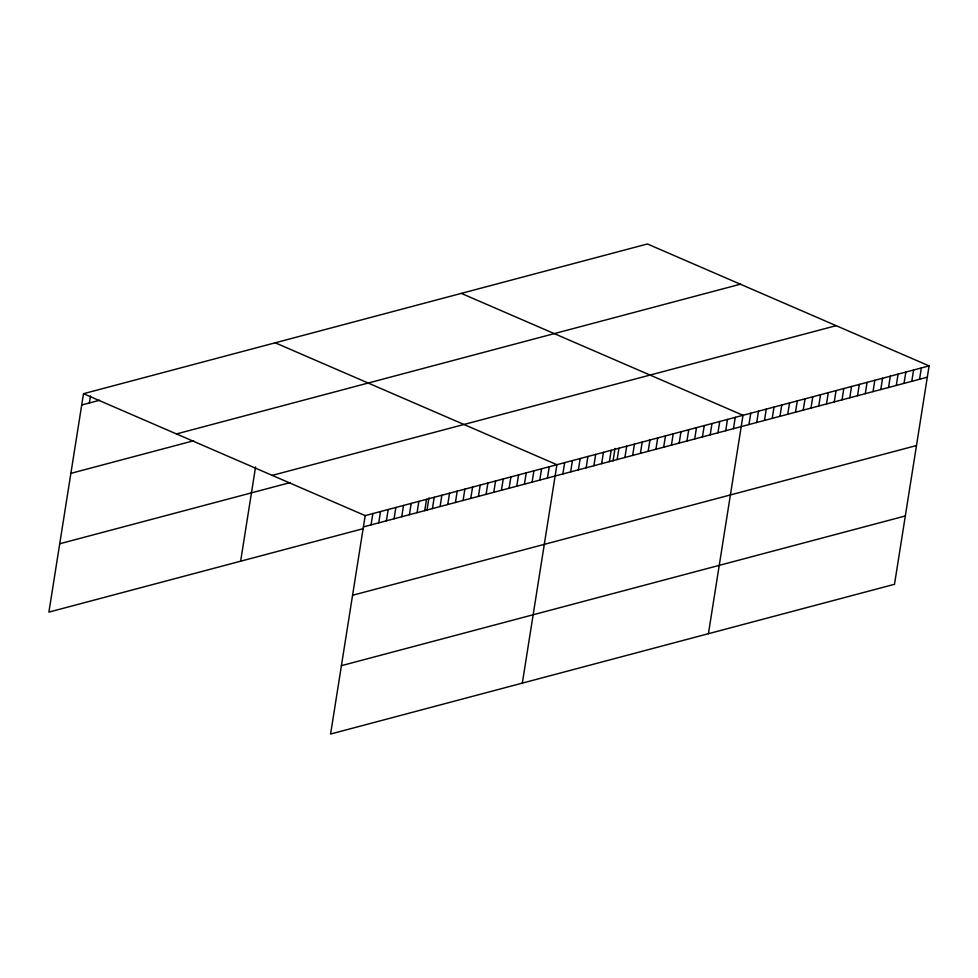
<?xml version="1.0" encoding="UTF-8"?>
<svg xmlns="http://www.w3.org/2000/svg" width="978" height="978" viewBox="0 0 978 978"><rect width="100%" height="100%" fill="white"/><g stroke="black" fill="none" stroke-linecap="round" stroke-linejoin="round"><path stroke-width="1.47" d="M929.1 365.894L365.185 515.614L330.588 734.026L894.503 584.294L929.1 365.894L647.412 243.974L83.497 393.706L48.9 612.106L363.4 528.609M89.365 402.985L90.489 395.907M240.637 561.201L255.551 466.995M371.053 524.893L372.85 513.572M378.731 522.851L380.515 511.543M386.396 520.822L388.193 509.501M394.061 518.78L395.858 507.472M401.738 516.751L403.523 505.43M409.403 514.709L411.2 503.401M417.08 512.68L418.865 501.359M424.745 510.638L426.53 499.318M426.946 510.406L428.939 497.851M432.41 508.597L434.208 497.289M440.088 506.567L441.873 495.247M447.753 504.526L449.538 493.218M455.418 502.496L457.215 491.176M463.095 500.455L464.88 489.147M470.76 498.425L472.557 487.105M478.425 496.384L480.222 485.076M486.103 494.342L487.888 483.034M493.768 492.313L495.565 480.993M501.433 490.271L503.23 478.963M509.11 488.242L510.895 476.922M516.775 486.2L518.572 474.892M524.44 484.171L526.237 472.851M532.118 482.13L533.902 470.821M539.783 480.088L541.58 468.78M547.448 478.059L549.245 466.738M522.325 683.121L556.91 464.709L275.221 342.801M562.876 473.963L564.673 462.643M570.626 471.909L572.423 460.589M578.389 469.843L580.174 458.535M586.14 467.79L587.925 456.469M593.89 465.724L595.688 454.415M601.641 463.67L603.438 452.349M609.404 461.616L611.189 450.296M613.035 460.993L615.028 448.437M617.155 459.55L618.94 448.242M624.905 457.496L626.702 446.176M632.656 455.43L634.453 444.122M640.419 453.376L642.204 442.056M648.169 451.323L649.954 440.002M655.92 449.257L657.717 437.948M663.671 447.203L665.468 435.882M671.434 445.137L673.219 433.829M679.184 443.083L680.981 431.763M686.935 441.029L688.732 429.709M694.686 438.963L696.483 427.655M702.448 436.909L704.233 425.589M710.199 434.843L711.996 423.535M717.95 432.789L719.747 421.469M725.713 430.723L727.498 419.415M733.463 428.67L735.248 417.361M708.414 633.707L743.011 415.295L461.323 293.388M748.965 424.55L750.762 413.242M756.727 422.496L758.512 411.176M764.478 420.43L766.263 409.122M772.229 418.376L774.026 407.068M779.979 416.322L781.777 405.002M787.742 414.256L789.527 402.948M795.493 412.203L797.29 400.882M803.244 410.137L805.041 398.828M810.994 408.083L812.791 396.775M818.757 406.029L820.542 394.709M826.508 403.963L828.305 392.655M834.258 401.909L836.056 390.589M842.021 399.843L843.806 388.535M849.772 397.789L851.557 386.481M857.523 395.735L859.32 384.415M865.273 393.669L867.07 382.361M873.036 391.616L874.821 380.295M880.787 389.55L882.572 378.241M888.537 387.496L890.335 376.188M896.288 385.442L898.085 374.122M904.051 383.376L905.836 372.068M911.802 381.322L913.586 370.002M919.552 379.256L921.349 367.948M81.7 405.014L99.597 400.271M176.456 433.939L740.37 284.207M70.881 473.352L193.583 440.772M272.226 475.381L836.141 325.662M59.719 543.768L290.221 482.57M363.388 526.922L927.303 377.202M352.569 595.272L916.484 445.54M341.408 665.676L905.335 515.956M83.497 393.706L365.185 515.614"/></g></svg>
